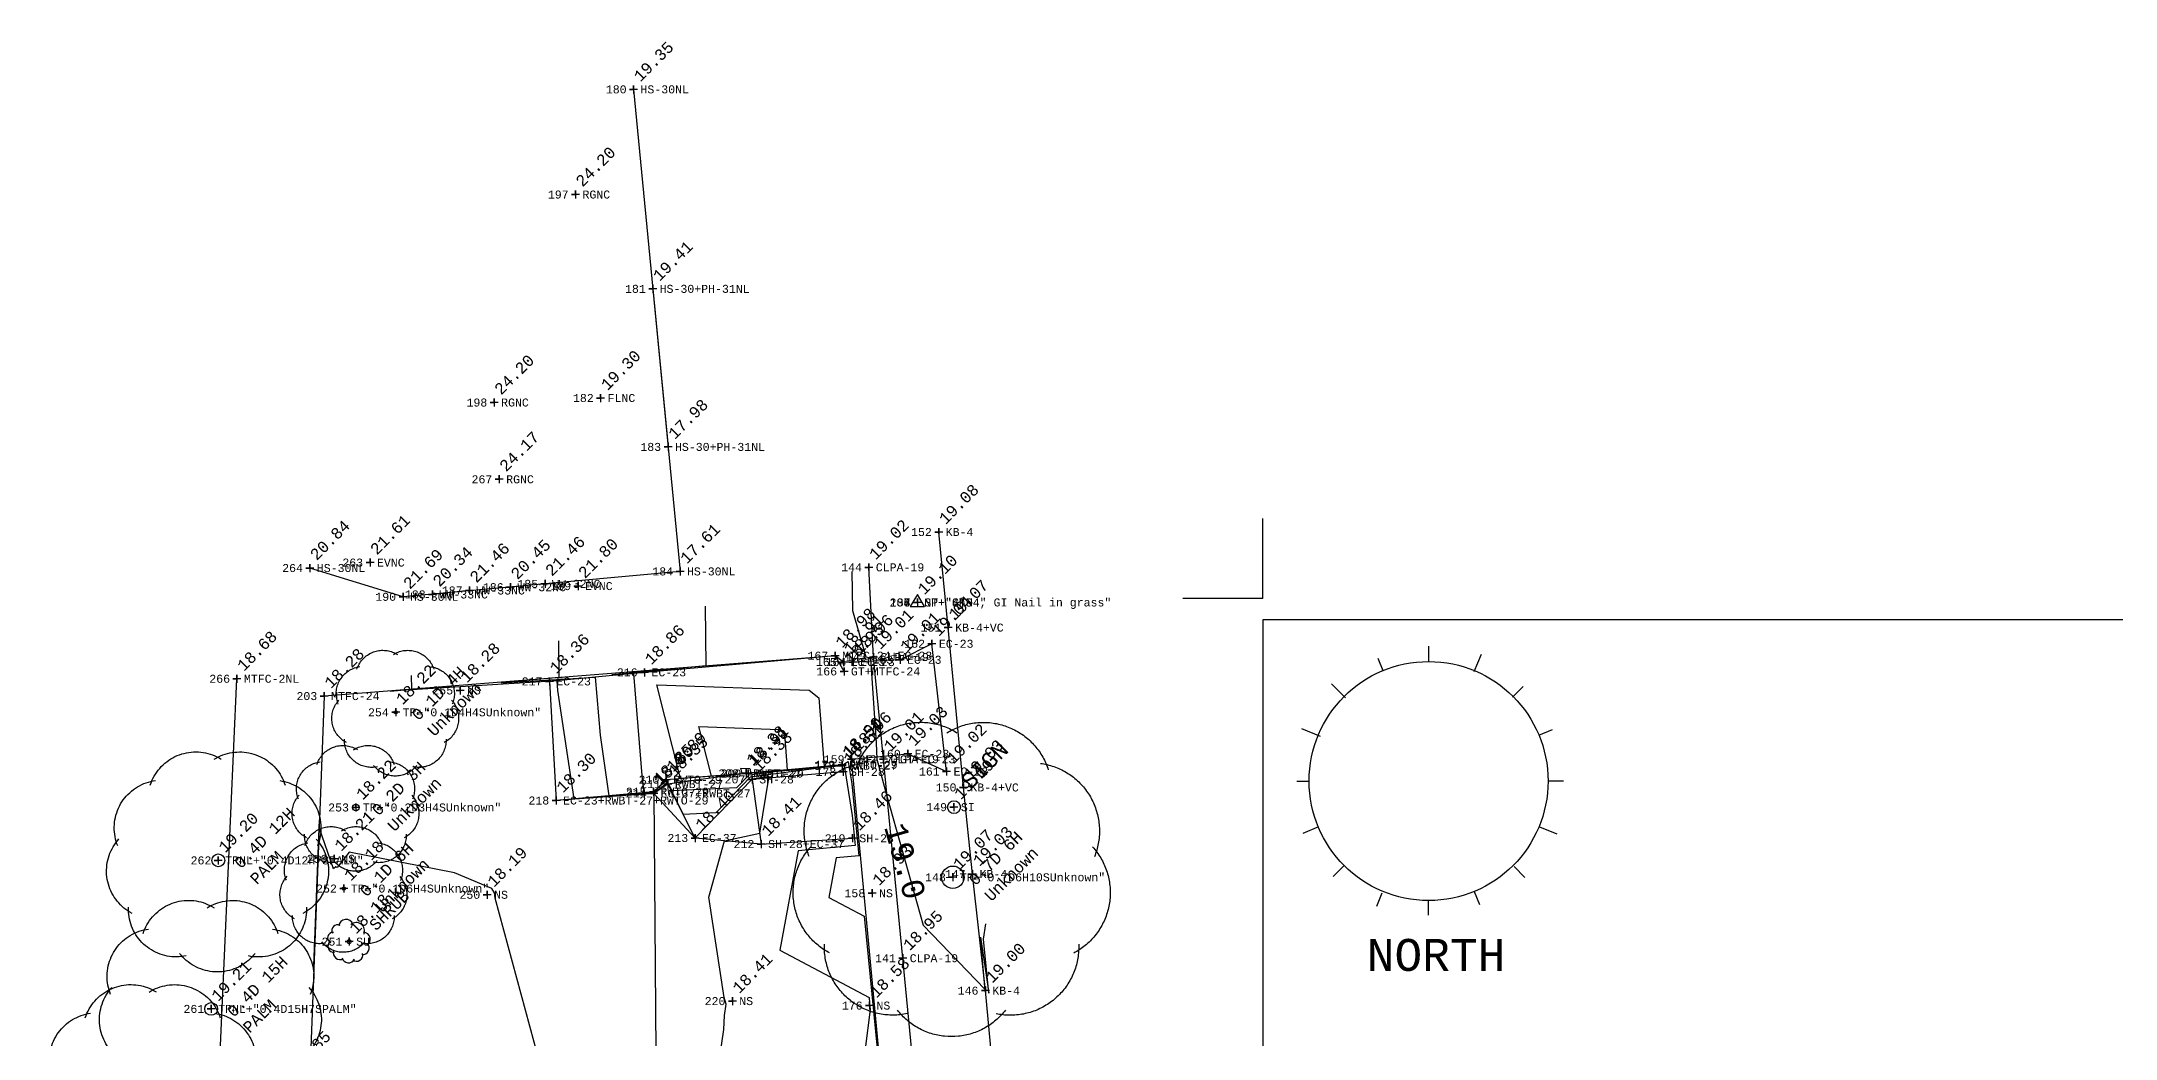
# Model space of a CAD drawing. Extents: x 489 to 634, y 474 to 561.
# Drawn here: x 496.4 to 561.2, y 529.4 to 560.6 of the extents above; entities that cross this region are included whole.
import ezdxf
from ezdxf.enums import TextEntityAlignment as Align

# ---------------------------------------------------------------- set-up
doc = ezdxf.new("R2010")
doc.units = 0
for name, color, linetype in [('1', 7, 'CONTINUOUS'), ('11', 7, 'CONTINUOUS'), ('18', 7, 'CONTINUOUS'), ('2', 7, 'CONTINUOUS'), ('3', 7, 'CONTINUOUS'), ('36', 7, 'CONTINUOUS'), ('37', 7, 'CONTINUOUS'), ('38', 7, 'CONTINUOUS'), ('4', 7, 'CONTINUOUS'), ('40', 7, 'CONTINUOUS'), ('41', 7, 'CONTINUOUS'), ('42', 7, 'CONTINUOUS'), ('46', 7, 'CONTINUOUS'), ('47', 7, 'CONTINUOUS'), ('5', 7, 'CONTINUOUS'), ('6', 7, 'CONTINUOUS'), ('60', 7, 'CONTINUOUS'), ('61', 7, 'CONTINUOUS')]:
    doc.layers.add(name, color=color, linetype=linetype)
doc.styles.add('MONOTXT', font='MONOTXT', dxfattribs={"height": 0.2})
doc.styles.add('ROMANC', font='ROMANC', dxfattribs={"height": 0.2})

# ---------------------------------------------------------------- blocks, each defined once
blk = doc.blocks.new('*O11')
at = {"layer": '11', "color": 6, "linetype": 'CONTINUOUS'}
for p, q in [((-0.048, 5.321), (-0.048, 4.856)), ((-1.638, 4.954), (-1.477, 4.56)), ((1.592, 5.065), (1.365, 4.525)), ((-3.084, 4.145), (-2.648, 3.711)), ((2.905, 4.065), (2.569, 3.728)), ((-4.014, 2.754), (-3.435, 2.515)), ((3.813, 2.71), (3.382, 2.531)), ((-4.168, 1.111), (-3.767, 1.111)), ((4.169, 1.111), (3.672, 1.111)), ((-3.968, -0.514), (-3.478, -0.31)), ((3.963, -0.55), (3.422, -0.325)), ((-3.025, -1.866), (-2.685, -1.525)), ((2.962, -1.898), (2.622, -1.558)), ((-1.667, -2.796), (-1.495, -2.382)), ((1.552, -2.75), (1.383, -2.345)), ((-0.048, -3.079), (-0.048, -2.614))]:
    blk.add_line(p, q, dxfattribs=at)
blk.add_circle((-0.048424, 1.112067), 3.732665, dxfattribs=at)
at = {"layer": '11', "color": 6, "linetype": 'CONTINUOUS', "style": 'MONOTXT'}
blk.add_text('NORTH', height=1, dxfattribs=at).set_placement((0.184, -4.82), align=Align.CENTER)
blk = doc.blocks.new('*O8')
at = {"layer": '11', "color": 4, "linetype": 'CONTINUOUS'}
for q in [(-39, 37.723), (-41.5, 35.223)]:
    blk.add_line((-39, 35.223), q, dxfattribs=at)
at = {"layer": '11', "color": 6, "linetype": 'CONTINUOUS'}
for p, q in [((38.95, 34.556), (-39, 34.556)), ((-39, 34.556), (-39, -18.243))]:
    blk.add_line(p, q, dxfattribs=at)
blk.add_blockref('*O11', (-33.769, 28.413), dxfattribs=at)
at = {"layer": '11', "color": 1, "linetype": 'CONTINUOUS', "style": 'MONOTXT'}
blk.add_attdef('TAG00', text='', height=0.4, dxfattribs=at).set_placement((0, 0), align=Align.TOP_CENTER)
at = {"layer": '11', "color": 4, "linetype": 'CONTINUOUS', "style": 'MONOTXT', "width": 0.799582}
for tag in ['TAG10', 'TAG20', 'TAG30', 'TAG50', 'TAG60']:
    blk.add_attdef(tag, text='', height=0.479, dxfattribs=at).set_placement((0, 0), align=Align.MIDDLE_LEFT)
at = {"layer": '11', "color": 4, "linetype": 'CONTINUOUS', "style": 'ROMANC'}
for tag, height in [('TAG40', 0.48), ('TAG70', 0.56)]:
    blk.add_attdef(tag, text='', height=height, dxfattribs=at).set_placement((0, 0), align=Align.MIDDLE_LEFT)
blk = doc.blocks.new('STN')
at = {"layer": '4', "color": 7, "linetype": 'CONTINUOUS'}
blk.add_lwpolyline([(-0.223, -0.125), (0.223, -0.125), (0, 0.249)], close=True, dxfattribs=at)
blk.add_point((0, 0.019), dxfattribs=at)
blk = doc.blocks.new('TREE')
at = {"layer": '11', "color": 7, "linetype": 'CONTINUOUS'}
for points in [[(-0.30376, 0.336038, -0.050663), (-0.286511, 0.375565, -0.050652), (-0.261664, 0.41082, -0.050649), (-0.230236, 0.440361, -0.050655), (-0.193512, 0.462979, -0.050667), (-0.152996, 0.477748, -0.050685), (-0.110344, 0.484064, -0.050705), (-0.067302, 0.481669, -0.050724), (-0.025632, 0.470661, -0.05074), (0.012963, 0.45149, -0.05074)], [(-0.018469, 0.451129, -0.050659), (0.020141, 0.470347, -0.050675), (0.06182, 0.481405, -0.050694), (0.104864, 0.483852, -0.050714), (0.14751, 0.477587, -0.050732), (0.188015, 0.462867, -0.050744), (0.224721, 0.440294, -0.05075), (0.256126, 0.410791, -0.050747), (0.280945, 0.375566, -0.050736), (0.298163, 0.33606, -0.050736)], [(-0.448509, 0.064566, -0.050727), (-0.460692, 0.105907, -0.050708), (-0.464304, 0.148863, -0.050688), (-0.459197, 0.191675, -0.050669), (-0.44558, 0.232592, -0.050656), (-0.42401, 0.26994, -0.05065), (-0.395369, 0.302191, -0.050651), (-0.36083, 0.328024, -0.050661), (-0.321806, 0.346384, -0.050677), (-0.279893, 0.356519, -0.050677)], [(0.273873, 0.355987, -0.050722), (0.315777, 0.345903, -0.050738), (0.354787, 0.32759, -0.050748), (0.389305, 0.301798, -0.05075), (0.41792, 0.269582, -0.050743), (0.439461, 0.23226, -0.05073), (0.453046, 0.19136, -0.050711), (0.458119, 0.148553, -0.050691), (0.454473, 0.105594, -0.050672), (0.442258, 0.064238, -0.050672)], [(-0.384987, -0.236263, -0.050746), (-0.420901, -0.212451, -0.05075), (-0.451282, -0.181894, -0.050746), (-0.474886, -0.145843, -0.050734), (-0.490746, -0.105772, -0.050717), (-0.498216, -0.063321, -0.050697), (-0.496988, -0.020226, -0.050677), (-0.487113, 0.021748, -0.050661), (-0.468995, 0.060885, -0.050651), (-0.443376, 0.095583, -0.050651)], [(0.436475, 0.095129, -0.050748), (0.462067, 0.060462, -0.050738), (0.480154, 0.021347, -0.050722), (0.489996, -0.020616, -0.050702), (0.49119, -0.063709, -0.050682), (0.483687, -0.106169, -0.050665), (0.467794, -0.146259, -0.050653), (0.444162, -0.182339, -0.050649), (0.413757, -0.212932, -0.050653), (0.377824, -0.236787, -0.050653)], [(-0.142916, -0.425687, -0.050688), (-0.185757, -0.430546, -0.050708), (-0.228691, -0.426687, -0.050727), (-0.269961, -0.414265, -0.050742), (-0.307879, -0.393789, -0.050749), (-0.340892, -0.366098, -0.050749), (-0.367651, -0.332325, -0.05074), (-0.387061, -0.29385, -0.050725), (-0.398327, -0.252248, -0.050706), (-0.400988, -0.209223, -0.050706)], [(0.393255, -0.209386, -0.050693), (0.39056, -0.252415, -0.050674), (0.379261, -0.29403, -0.050659), (0.359821, -0.332528, -0.050651), (0.333035, -0.366335, -0.05065), (0.299999, -0.394065, -0.050657), (0.262065, -0.414587, -0.050672), (0.220786, -0.427058, -0.05069), (0.177849, -0.43097, -0.050711), (0.135012, -0.426162, -0.050711)], [(0.164435, -0.415072, -0.050649), (0.134714, -0.446329, -0.050652), (0.099316, -0.470972, -0.050663), (0.05969, -0.487993, -0.05068), (0.017458, -0.496694, -0.050699), (-0.025653, -0.49672, -0.050719), (-0.067878, -0.48807, -0.050736), (-0.10749, -0.471097, -0.050747), (-0.142868, -0.446497, -0.05075), (-0.172565, -0.415276, -0.05075)]]:
    blk.add_lwpolyline(points, format="xyb", dxfattribs=at)
blk = doc.blocks.new('SIGN')
at = {"layer": '41', "color": 7, "linetype": 'CONTINUOUS'}
blk.add_circle((0, 0), 0.2, dxfattribs=at)
at = {"layer": '41', "color": 7, "linetype": 'CONTINUOUS', "style": 'MONOTXT'}
blk.add_text('SIGN', height=0.5, rotation=45, dxfattribs=at).set_placement((0.519, 0.528))
blk = doc.blocks.new('*O26')
at = {"layer": '18', "color": 3, "linetype": 'CONTINUOUS'}
blk.add_circle((0.008733, -0.014351), 0.06, dxfattribs=at)
for centre, radius, start, end in [((-0.089058, 0.455001), 0.223949, 18.5271, 174.594381), ((-0.499977, 0.108022), 0.16679, 84.886172, 246.468386), ((-0.358447, 0.33607), 0.177891, 63.138222, 208.481331), ((0.224454, 0.316643), 0.265509, 337.829442, 129.073458), ((0.455563, 0.066152), 0.212249, 297.993031, 89.448886), ((-0.462107, -0.16199), 0.192737, 128.406394, 271.990853), ((-0.282029, -0.364834), 0.20853, 162.463739, 299.943144), ((-0.013806, -0.466964), 0.209392, 194.933031, 334.409214), ((0.242599, -0.433082), 0.191464, 229.476608, 15.547208), ((0.441369, -0.217673), 0.194678, 257.957975, 48.796522)]:
    blk.add_arc(centre, radius, start, end, dxfattribs=at)
blk = doc.blocks.new('SU')
at = {"layer": '18', "color": 3, "linetype": 'CONTINUOUS'}
blk.add_blockref('*O26', (-0.009, 0.014), dxfattribs=at)
at = {"layer": '46', "color": 3, "linetype": 'CONTINUOUS', "style": 'MONOTXT'}
blk.add_text('SHRUB', height=0.35, rotation=45, dxfattribs=at).set_placement((0.714256, 0.443744), align=Align.MIDDLE_LEFT)

msp = doc.modelspace()

# ---------------------------------------------------------------- linework, layer by layer
at = {"layer": '2', "color": 3, "linetype": 'CONTINUOUS'}
for points in [[(524.538, 545.253), (524.288, 545.253), (524.413, 545.253), (524.413, 545.378), (524.413, 545.128)], [(522.355, 544.149), (522.105, 544.149), (522.23, 544.149), (522.23, 544.274), (522.23, 544.024)], [(523.871, 543.053), (523.621, 543.053), (523.746, 543.053), (523.746, 543.178), (523.746, 542.928)], [(523.871, 543.053), (523.621, 543.053), (523.746, 543.053), (523.746, 543.178), (523.746, 542.928)], [(523.871, 543.053), (523.621, 543.053), (523.746, 543.053), (523.746, 543.178), (523.746, 542.928)], [(524.835, 542.267), (524.585, 542.267), (524.71, 542.267), (524.71, 542.392), (524.71, 542.142)], [(524.325, 541.762), (524.075, 541.762), (524.2, 541.762), (524.2, 541.887), (524.2, 541.637)], [(521.304, 541.39), (521.054, 541.39), (521.179, 541.39), (521.179, 541.515), (521.179, 541.265)], [(521.565, 541.192), (521.315, 541.192), (521.44, 541.192), (521.44, 541.317), (521.44, 541.067)], [(521.578, 540.898), (521.328, 540.898), (521.453, 540.898), (521.453, 541.023), (521.453, 540.773)], [(521.866, 541.19), (521.616, 541.19), (521.741, 541.19), (521.741, 541.315), (521.741, 541.065)], [(522.5, 541.347), (522.25, 541.347), (522.375, 541.347), (522.375, 541.472), (522.375, 541.222)], [(523.328, 541.261), (523.078, 541.261), (523.203, 541.261), (523.203, 541.386), (523.203, 541.136)], [(502.615, 540.669), (502.365, 540.669), (502.49, 540.669), (502.49, 540.794), (502.49, 540.544)], [(509.583, 540.305), (509.333, 540.305), (509.458, 540.305), (509.458, 540.43), (509.458, 540.18)], [(512.374, 540.586), (512.124, 540.586), (512.249, 540.586), (512.249, 540.711), (512.249, 540.461)], [(515.347, 540.869), (515.097, 540.869), (515.222, 540.869), (515.222, 540.994), (515.222, 540.744)], [(505.338, 540.128), (505.088, 540.128), (505.213, 540.128), (505.213, 540.253), (505.213, 540.003)], [(507.573, 539.621), (507.323, 539.621), (507.448, 539.621), (507.448, 539.746), (507.448, 539.496)], [(523.568, 538.324), (523.318, 538.324), (523.443, 538.324), (523.443, 538.449), (523.443, 538.199)], [(518.517, 537.715), (518.267, 537.715), (518.392, 537.715), (518.392, 537.84), (518.392, 537.59)], [(518.589, 537.709), (518.339, 537.709), (518.464, 537.709), (518.464, 537.834), (518.464, 537.584)], [(521.519, 537.95), (521.269, 537.95), (521.394, 537.95), (521.394, 538.075), (521.394, 537.825)], [(521.523, 537.982), (521.273, 537.982), (521.398, 537.982), (521.398, 538.107), (521.398, 537.857)], [(521.552, 537.759), (521.302, 537.759), (521.427, 537.759), (521.427, 537.884), (521.427, 537.634)], [(521.811, 538.153), (521.561, 538.153), (521.686, 538.153), (521.686, 538.278), (521.686, 538.028)], [(522.813, 538.154), (522.563, 538.154), (522.688, 538.154), (522.688, 538.279), (522.688, 538.029)], [(524.784, 537.772), (524.534, 537.772), (524.659, 537.772), (524.659, 537.897), (524.659, 537.647)], [(515.624, 537.141), (515.374, 537.141), (515.499, 537.141), (515.499, 537.266), (515.499, 537.016)], [(515.633, 537.087), (515.383, 537.087), (515.508, 537.087), (515.508, 537.212), (515.508, 536.962)], [(516.025, 537.516), (515.775, 537.516), (515.9, 537.516), (515.9, 537.641), (515.9, 537.391)], [(516.078, 537.377), (515.828, 537.377), (515.953, 537.377), (515.953, 537.502), (515.953, 537.252)], [(518.714, 537.525), (518.464, 537.525), (518.589, 537.525), (518.589, 537.65), (518.589, 537.4)], [(525.308, 537.274), (525.058, 537.274), (525.183, 537.274), (525.183, 537.399), (525.183, 537.149)], [(506.329, 536.648), (506.079, 536.648), (506.204, 536.648), (506.204, 536.773), (506.204, 536.523)], [(512.585, 536.866), (512.335, 536.866), (512.46, 536.866), (512.46, 536.991), (512.46, 536.741)], [(525.013, 536.658), (524.763, 536.658), (524.888, 536.658), (524.888, 536.783), (524.888, 536.533)], [(516.927, 535.694), (516.677, 535.694), (516.802, 535.694), (516.802, 535.819), (516.802, 535.569)], [(518.993, 535.506), (518.743, 535.506), (518.868, 535.506), (518.868, 535.631), (518.868, 535.381)], [(521.84, 535.685), (521.59, 535.685), (521.715, 535.685), (521.715, 535.81), (521.715, 535.56)], [(505.655, 535.043), (505.405, 535.043), (505.53, 535.043), (505.53, 535.168), (505.53, 534.918)], [(524.977, 534.467), (524.727, 534.467), (524.852, 534.467), (524.852, 534.592), (524.852, 534.342)], [(525.597, 534.57), (525.347, 534.57), (525.472, 534.57), (525.472, 534.695), (525.472, 534.445)], [(505.952, 534.115), (505.702, 534.115), (505.827, 534.115), (505.827, 534.24), (505.827, 533.99)], [(510.431, 533.921), (510.181, 533.921), (510.306, 533.921), (510.306, 534.046), (510.306, 533.796)], [(522.457, 533.969), (522.207, 533.969), (522.332, 533.969), (522.332, 534.094), (522.332, 533.844)], [(506.121, 532.457), (505.871, 532.457), (505.996, 532.457), (505.996, 532.582), (505.996, 532.332)], [(523.414, 531.939), (523.164, 531.939), (523.289, 531.939), (523.289, 532.064), (523.289, 531.814)], [(518.09, 530.6), (517.84, 530.6), (517.965, 530.6), (517.965, 530.725), (517.965, 530.475)], [(525.994, 530.926), (525.744, 530.926), (525.869, 530.926), (525.869, 531.051), (525.869, 530.801)], [(522.376, 530.46), (522.126, 530.46), (522.251, 530.46), (522.251, 530.585), (522.251, 530.335)]]:
    msp.add_lwpolyline(points, dxfattribs=at)
at = {"layer": '3', "color": 7, "linetype": 'CONTINUOUS'}
for points in [[(513.192, 555.795), (512.942, 555.795), (513.067, 555.795), (513.067, 555.92), (513.067, 555.67)], [(513.976, 549.439), (513.726, 549.439), (513.851, 549.439), (513.851, 549.564), (513.851, 549.314)], [(510.65, 549.298), (510.4, 549.298), (510.525, 549.298), (510.525, 549.423), (510.525, 549.173)], [(510.808, 546.899), (510.558, 546.899), (510.683, 546.899), (510.683, 547.024), (510.683, 546.774)], [(506.771, 544.298), (506.521, 544.298), (506.646, 544.298), (506.646, 544.423), (506.646, 544.173)], [(511.162, 543.529), (510.912, 543.529), (511.037, 543.529), (511.037, 543.654), (511.037, 543.404)], [(512.239, 543.633), (511.989, 543.633), (512.114, 543.633), (512.114, 543.758), (512.114, 543.508)], [(513.269, 543.564), (513.019, 543.564), (513.144, 543.564), (513.144, 543.689), (513.144, 543.439)], [(508.725, 543.302), (508.475, 543.302), (508.6, 543.302), (508.6, 543.427), (508.6, 543.177)], [(509.879, 543.426), (509.629, 543.426), (509.754, 543.426), (509.754, 543.551), (509.754, 543.301)]]:
    msp.add_lwpolyline(points, dxfattribs=at)
at = {"layer": '37', "color": 6, "linetype": 'CONTINUOUS'}
for points in [[(527.237, 493.038), (526.542, 499.241), (525.933, 505.694), (525.16, 513.479), (524.437, 520.402), (524.232, 522.256), (523.289, 531.939), (522.688, 538.154), (522.375, 541.347), (522.23, 544.149)], [(521.686, 538.153), (523.443, 538.324), (524.659, 537.772), (524.2, 541.762), (523.203, 541.261), (521.741, 541.19), (521.44, 541.192), (521.179, 541.39), (515.222, 540.869), (512.249, 540.586), (512.46, 536.866)], [(518.868, 535.506), (516.802, 535.694), (515.508, 537.087), (515.596, 526.308), (515.797, 522.974), (516.121, 519.873), (513.357, 519.37), (510.47, 519.089), (510.963, 514.121), (510.928, 512.49), (509.593, 507.184), (510.483, 507.225), (511.97, 513.388)]]:
    msp.add_lwpolyline(points, dxfattribs=at)
at = {"layer": '38', "color": 7, "linetype": 'CONTINUOUS'}
msp.add_line((515.477, 552.849), (515.956, 547.911), dxfattribs=at)
msp.add_lwpolyline([(514.878, 559.08), (516.33, 544.022), (507.677, 543.229), (504.767, 544.128)], dxfattribs=at)
at = {"layer": '4', "color": 7, "linetype": 'CONTINUOUS'}
for points in [[(515.003, 559.08), (514.753, 559.08), (514.878, 559.08), (514.878, 559.205), (514.878, 558.955)], [(515.602, 552.849), (515.352, 552.849), (515.477, 552.849), (515.477, 552.974), (515.477, 552.724)], [(516.081, 547.911), (515.831, 547.911), (515.956, 547.911), (515.956, 548.036), (515.956, 547.786)], [(504.892, 544.128), (504.642, 544.128), (504.767, 544.128), (504.767, 544.253), (504.767, 544.003)], [(516.455, 544.022), (516.205, 544.022), (516.33, 544.022), (516.33, 544.147), (516.33, 543.897)], [(507.802, 543.229), (507.552, 543.229), (507.677, 543.229), (507.677, 543.354), (507.677, 543.104)], [(502.031, 534.995), (501.781, 534.995), (501.906, 534.995), (501.906, 535.12), (501.906, 534.87)], [(501.808, 530.356), (501.558, 530.356), (501.683, 530.356), (501.683, 530.481), (501.683, 530.231)]]:
    msp.add_lwpolyline(points, dxfattribs=at)
at = {"layer": '40', "color": 4, "linetype": 'CONTINUOUS'}
for p, q in [((515.477, 552.849), (515.956, 547.911)), ((512.114, 543.633), (511.037, 543.529)), ((509.754, 543.426), (508.6, 543.302))]:
    msp.add_line(p, q, dxfattribs=at)
msp.add_lwpolyline([(521.427, 537.759), (518.589, 537.525), (518.868, 535.506), (521.715, 535.685)], dxfattribs=at)
at = {"layer": '42', "color": 3, "linetype": 'CONTINUOUS'}
for p, q in [((501.274, 513.856), (502.49, 540.669)), ((524.747, 505.532), (521.686, 538.153))]:
    msp.add_line(p, q, dxfattribs=at)
msp.add_lwpolyline([(521.453, 540.898), (521.179, 541.39), (505.213, 540.128), (504.188, 513.203)], dxfattribs=at)
at = {"layer": '42', "color": 7, "linetype": 'CONTINUOUS'}
for points in [[(521.398, 537.982), (518.464, 537.709), (515.9, 537.516), (515.499, 537.141), (512.46, 536.866)], [(521.394, 537.95), (518.392, 537.715), (515.953, 537.377), (515.508, 537.087), (512.46, 536.866)]]:
    msp.add_lwpolyline(points, dxfattribs=at)
at = {"layer": '46', "color": 204, "linetype": 'CONTINUOUS'}
for centre, radius in [((507.448, 539.621), 0.05), ((506.204, 536.648), 0.1), ((501.906, 534.995), 0.2), ((524.852, 534.467), 0.35), ((505.827, 534.115), 0.05), ((501.683, 530.356), 0.2)]:
    msp.add_circle(centre, radius, dxfattribs=at)
at = {"layer": '47', "color": 6, "linetype": 'CONTINUOUS'}
msp.add_lwpolyline([(496.813, 499.852), (501.278, 498.678), (506.609, 497.299), (510.715, 496.165), (514.581, 495.142), (519.754, 493.889), (524.489, 492.69), (526.453, 492.559), (528.094, 493.541), (529.186, 495.701), (529.223, 496.719), (528.634, 501.73), (528.117, 507.392), (527.526, 513.369), (527.097, 518.503), (526.398, 525.344), (525.869, 530.926), (525.472, 534.57), (525.183, 537.274), (524.71, 542.267), (524.413, 545.253)], dxfattribs=at)
at = {"layer": '60', "color": 1, "linetype": 'CONTINUOUS'}
msp.add_lwpolyline([(521.702, 544.024), (521.716, 542.799), (522.136, 541.356), (522.296, 541.327), (522.28, 541.301), (522.457, 538.669), (522.478, 538.154), (522.803, 536.97), (523.927, 532.97), (525.855, 530.973), (525.856, 531.047), (525.719, 532.601), (525.976, 530.849), (525.81, 532.538), (525.879, 533.013)], dxfattribs=at)
at = {"layer": '60', "color": 5, "linetype": 'CONTINUOUS'}
for points in [[(517.116, 542.941), (517.136, 541.07), (514.201, 540.793), (514.872, 540.836), (515.144, 537.517), (515.204, 537.114), (515.5, 537.136), (515.547, 537.166), (515.91, 537.492), (516.07, 537.175), (518.103, 537.272), (518.49, 537.671), (519.284, 537.776), (521.397, 537.974), (521.584, 538.082), (521.595, 538.015), (521.695, 537.385), (521.913, 535.135), (521.208, 535.07), (520.979, 533.839), (522.087, 533.252), (522.273, 531.351), (522.489, 529.123)], [(512.529, 541.857), (512.541, 540.707), (510.738, 540.537), (513.682, 540.722), (513.831, 538.909), (514.111, 537.015), (515.503, 537.116), (515.726, 537.259), (515.929, 537.442), (516.432, 536.442), (517.459, 536.491), (518.537, 537.602), (520.749, 537.897), (521.395, 537.957), (521.452, 537.99), (521.478, 537.837), (521.707, 536.394), (521.798, 535.456), (520.023, 535.291), (519.445, 532.19), (522.237, 530.714), (522.254, 530.541), (522.274, 530.338), (522.119, 529.107)], [(517.277, 526.791), (517.694, 529.709), (517.717, 530.152), (517.769, 530.506), (517.714, 530.709), (517.225, 533.842), (517.72, 535.61), (518.821, 535.843), (519.107, 537.568), (519.101, 537.603), (518.583, 537.534), (516.815, 535.71), (516.795, 535.709), (515.948, 537.391), (515.904, 537.351), (515.506, 537.097), (513.018, 536.916), (512.518, 540.301), (512.493, 540.609), (507.274, 540.281), (507.947, 540.344), (507.942, 540.773)], [(515.61, 540.484), (520.361, 540.312), (520.662, 540.074), (520.829, 537.931), (518.449, 537.71), (516.349, 537.552), (515.61, 540.484)], [(516.922, 539.178), (519.432, 539.087), (519.591, 538.961), (519.679, 537.829), (518.422, 537.712), (517.313, 537.629), (516.922, 539.178)], [(518.235, 537.872), (518.503, 537.862), (518.52, 537.849), (518.53, 537.727), (518.395, 537.715), (518.276, 537.706), (518.235, 537.872)], [(512.182, 527.813), (510.556, 533.812), (510.53, 533.982), (510.45, 534.117), (509.281, 534.603), (505.996, 535.248), (505.617, 534.772), (505.574, 534.798), (505.501, 534.735), (505.058, 536.02), (504.892, 531.707), (505.064, 536.264)]]:
    msp.add_lwpolyline(points, dxfattribs=at)

# ---------------------------------------------------------------- block references
at = {"layer": '11', "color": 30, "linetype": 'CONTINUOUS'}
msp.add_blockref('*O8', (573.533, 507.949), dxfattribs=at)
at = {"layer": '18', "color": 3, "linetype": 'CONTINUOUS'}
msp.add_blockref('SU', (505.996, 532.457), dxfattribs=at)
at = {"layer": '4', "color": 7, "linetype": 'CONTINUOUS'}
msp.add_blockref('STN', (523.746, 543.053), dxfattribs=at)
msp.add_blockref('STN', (523.746, 543.053), dxfattribs=at)
msp.add_blockref('STN', (523.746, 543.053), dxfattribs=at)
at = {"layer": '41', "color": 7, "linetype": 'CONTINUOUS'}
msp.add_blockref('SIGN', (524.888, 536.658), dxfattribs=at)
at = {"layer": '46', "color": 7, "linetype": 'CONTINUOUS'}
for p, xscale, yscale in [((507.448, 539.621), 4, 4), ((524.852, 534.467), 10, 10), ((506.204, 536.648), 4, 4), ((501.906, 534.995), 7, 7), ((505.827, 534.115), 4, 4), ((501.683, 530.356), 7, 7), ((499.877, 527.725), 7, 7)]:
    msp.add_blockref('TREE', p, dxfattribs=dict(at, xscale=xscale, yscale=yscale))

# ---------------------------------------------------------------- texts
at = {"layer": '1', "color": 3, "linetype": 'CONTINUOUS', "style": 'MONOTXT'}
for s, p in [(' 19.08  ', (524.413, 545.253)), (' 19.02  ', (522.23, 544.149)), (' 19.10  ', (523.746, 543.053)), (' 19.10  ', (523.746, 543.053)), (' 19.10  ', (523.746, 543.053)), (' 19.07  ', (524.71, 542.267)), (' 19.04  ', (524.2, 541.762)), (' 18.86  ', (515.222, 540.869)), (' 18.98  ', (521.179, 541.39)), (' 18.91  ', (521.44, 541.192)), (' 18.95  ', (521.453, 540.898)), (' 18.96  ', (521.741, 541.19)), (' 19.01  ', (522.375, 541.347)), (' 19.01  ', (523.203, 541.261)), (' 18.68  ', (502.49, 540.669)), (' 18.28  ', (509.458, 540.305)), (' 18.36  ', (512.249, 540.586)), (' 18.28  ', (505.213, 540.128)), (' 18.22  ', (507.448, 539.621)), (' 19.03  ', (523.443, 538.324)), (' 18.38  ', (518.392, 537.715)), (' 18.91  ', (518.464, 537.709)), (' 18.51  ', (521.394, 537.95)), (' 18.90  ', (521.398, 537.982)), (' 18.51  ', (521.427, 537.759)), (' 18.96  ', (521.686, 538.153)), (' 19.01  ', (522.688, 538.154)), (' 19.02  ', (524.659, 537.772)), (' 18.85  ', (515.499, 537.141)), (' 18.30  ', (515.508, 537.087)), (' 18.89  ', (515.9, 537.516)), (' 18.35  ', (515.953, 537.377)), (' 18.38  ', (518.589, 537.525)), (' 19.03  ', (525.183, 537.274)), (' 18.22  ', (506.204, 536.648)), (' 18.30  ', (512.46, 536.866)), (' 19.09  ', (524.888, 536.658)), (' 18.40  ', (516.802, 535.694)), (' 18.46  ', (521.715, 535.685)), (' 18.21  ', (505.53, 535.043)), (' 18.41  ', (518.868, 535.506)), (' 19.07  ', (524.852, 534.467)), (' 19.03  ', (525.472, 534.57)), (' 18.18  ', (505.827, 534.115)), (' 18.19  ', (510.306, 533.921)), (' 18.93  ', (522.332, 533.969)), (' 18.13  ', (505.996, 532.457)), (' 18.95  ', (523.289, 531.939)), (' 18.41  ', (517.965, 530.6)), (' 19.00  ', (525.869, 530.926)), (' 18.58  ', (522.251, 530.46))]:
    msp.add_text(s, height=0.35, rotation=45, dxfattribs=at).set_placement(p)
at = {"layer": '3', "color": 7, "linetype": 'CONTINUOUS', "style": 'MONOTXT'}
for s, p in [(' 24.20  ', (513.067, 555.795)), (' 24.20  ', (510.525, 549.298)), (' 19.30  ', (513.851, 549.439)), (' 24.17  ', (510.683, 546.899)), (' 21.61  ', (506.646, 544.298)), (' 21.46  ', (509.754, 543.426)), (' 20.45  ', (511.037, 543.529)), (' 21.46  ', (512.114, 543.633)), (' 21.80  ', (513.144, 543.564)), (' 20.34  ', (508.6, 543.302)), (' 17.85  ', (504.167, 528.175))]:
    msp.add_text(s, height=0.35, rotation=45, dxfattribs=at).set_placement(p)
at = {"layer": '36', "color": 3, "linetype": 'CONTINUOUS', "style": 'MONOTXT'}
for s, p in [(' 0.1D 4H ', (507.942, 539.126)), (' Unknown', (508.437, 538.631)), (' 0.2D 3H ', (506.698, 536.153)), (' Unknown', (507.193, 535.658)), (' 0.4D 12H ', (502.4, 534.5)), (' 0.7D 6H ', (525.346, 533.972)), (' PALM', (502.895, 534.005)), (' 0.1D 6H ', (506.321, 533.62)), (' Unknown', (525.841, 533.477)), (' Unknown', (506.816, 533.125)), (' 0.4D 15H ', (502.177, 529.861)), (' PALM', (502.672, 529.366))]:
    msp.add_text(s, height=0.35, rotation=45, dxfattribs=at).set_placement(p)
at = {"layer": '4', "color": 7, "linetype": 'CONTINUOUS', "style": 'MONOTXT'}
for s, p in [(' 19.35  ', (514.878, 559.08)), (' 19.41  ', (515.477, 552.849)), (' 17.98  ', (515.956, 547.911)), (' 20.84  ', (504.767, 544.128)), (' 17.61  ', (516.33, 544.022)), (' 21.69  ', (507.677, 543.229)), (' 19.20  ', (501.906, 534.995)), (' 19.21  ', (501.683, 530.356))]:
    msp.add_text(s, height=0.35, rotation=45, dxfattribs=at).set_placement(p)
at = {"layer": '5', "color": 1, "linetype": 'CONTINUOUS', "style": 'MONOTXT'}
for s, p in [(' HS-30NL', (514.878, 559.08)), (' RGNC', (513.067, 555.795)), (' HS-30+PH-31NL', (515.477, 552.849)), (' FLNC', (513.851, 549.439)), (' RGNC', (510.525, 549.298)), (' HS-30+PH-31NL', (515.956, 547.911)), (' RGNC', (510.683, 546.899)), (' KB-4', (524.413, 545.253)), (' EVNC', (506.646, 544.298)), (' CLPA-19', (522.23, 544.149)), (' HS-30NL', (504.767, 544.128)), (' WW-32NC', (511.037, 543.529)), (' WW-32NC', (512.114, 543.633)), (' EVNC', (513.144, 543.564)), (' HS-30NL', (516.33, 544.022)), (' HS-30NL', (507.677, 543.229)), (' WW-33NC', (508.6, 543.302)), (' WW-33NC', (509.754, 543.426)), (' ST+"STN4, GI Nail in grass"', (523.746, 543.053)), (' ST+"4"', (523.746, 543.053)), (' ST+"4"', (523.746, 543.053)), (' NP+"CKS4"', (523.741, 543.051)), (' KB-4+VC', (524.71, 542.267)), (' EC-23', (524.2, 541.762)), (' MTFC-24+EC-23', (521.179, 541.39)), (' EC-23', (521.44, 541.192)), (' GT+MTFC-24', (521.453, 540.898)), (' EC-23', (521.741, 541.19)), (' CLPA-19', (522.375, 541.347)), (' EC-23', (523.203, 541.261)), (' MTFC-2NL', (502.49, 540.669)), (' NS', (509.458, 540.305)), (' EC-23', (512.249, 540.586)), (' EC-23', (515.222, 540.869)), (' MTFC-24', (505.213, 540.128)), (' TR+"0.1D4H4SUnknown"', (507.448, 539.621)), (' EC-23', (523.443, 538.324)), (' RWBT-27', (518.392, 537.715)), (' RWTO-29', (518.464, 537.709)), (' RWBT-27', (521.394, 537.95)), (' RWTO-29', (521.398, 537.982)), (' SH-28', (521.427, 537.759)), (' PF-17+GT+EC-23', (521.686, 538.153)), (' CLPA-19', (522.688, 538.154)), (' EC-23', (524.659, 537.772)), (' RWTO-29', (515.499, 537.141)), (' EC-37+RWBT-27', (515.508, 537.087)), (' RWTO-29', (515.9, 537.516)), (' RWBT-27', (515.953, 537.377)), (' SH-28', (518.589, 537.525)), (' KB-4+VC', (525.183, 537.274)), (' TR+"0.2D3H4SUnknown"', (506.204, 536.648)), (' EC-23+RWBT-27+RWTO-29', (512.46, 536.866)), (' SI', (524.888, 536.658)), (' EC-37', (516.802, 535.694)), (' SH-28+EC-37', (518.868, 535.506)), (' SH-28', (521.715, 535.685)), (' TRNL+"0.4D12H7SPALM"', (501.906, 534.995)), (' NS', (505.53, 535.043)), (' TR+"0.7D6H10SUnknown"', (524.852, 534.467)), (' KB-4', (525.472, 534.57)), (' TR+"0.1D6H4SUnknown"', (505.827, 534.115)), (' NS', (510.306, 533.921)), (' NS', (522.332, 533.969)), (' SU', (505.996, 532.457)), (' CLPA-19', (523.289, 531.939)), (' NS', (517.965, 530.6)), (' KB-4', (525.869, 530.926)), (' TRNL+"0.4D15H7SPALM"', (501.683, 530.356)), (' NS', (522.251, 530.46))]:
    msp.add_text(s, height=0.25, dxfattribs=at).set_placement(p, align=Align.MIDDLE_LEFT)
at = {"layer": '6', "color": 2, "linetype": 'CONTINUOUS', "style": 'MONOTXT'}
for s, p in [('180 ', (514.878, 559.08)), ('197 ', (513.067, 555.795)), ('181 ', (515.477, 552.849)), ('182 ', (513.851, 549.439)), ('198 ', (510.525, 549.298)), ('183 ', (515.956, 547.911)), ('267 ', (510.683, 546.899)), ('152 ', (524.413, 545.253)), ('263 ', (506.646, 544.298)), ('144 ', (522.23, 544.149)), ('264 ', (504.767, 544.128)), ('186 ', (511.037, 543.529)), ('185 ', (512.114, 543.633)), ('189 ', (513.144, 543.564)), ('184 ', (516.33, 544.022)), ('190 ', (507.677, 543.229)), ('188 ', (508.6, 543.302)), ('187 ', (509.754, 543.426)), ('206 ', (523.741, 543.051)), ('137 ', (523.746, 543.053)), ('138 ', (523.746, 543.053)), ('S4 ', (523.746, 543.053)), ('151 ', (524.71, 542.267)), ('162 ', (524.2, 541.762)), ('167 ', (521.179, 541.39)), ('165 ', (521.44, 541.192)), ('166 ', (521.453, 540.898)), ('164 ', (521.741, 541.19)), ('143 ', (522.375, 541.347)), ('163 ', (523.203, 541.261)), ('266 ', (502.49, 540.669)), ('255 ', (509.458, 540.305)), ('217 ', (512.249, 540.586)), ('216 ', (515.222, 540.869)), ('203 ', (505.213, 540.128)), ('254 ', (507.448, 539.621)), ('160 ', (523.443, 538.324)), ('208 ', (518.392, 537.715)), ('209 ', (518.464, 537.709)), ('177 ', (521.394, 537.95)), ('179 ', (521.398, 537.982)), ('178 ', (521.427, 537.759)), ('159 ', (521.686, 538.153)), ('142 ', (522.688, 538.154)), ('161 ', (524.659, 537.772)), ('215 ', (515.499, 537.141)), ('214 ', (515.508, 537.087)), ('210 ', (515.9, 537.516)), ('211 ', (515.953, 537.377)), ('207 ', (518.589, 537.525)), ('150 ', (525.183, 537.274)), ('253 ', (506.204, 536.648)), ('218 ', (512.46, 536.866)), ('149 ', (524.888, 536.658)), ('213 ', (516.802, 535.694)), ('212 ', (518.868, 535.506)), ('219 ', (521.715, 535.685)), ('262 ', (501.906, 534.995)), ('256 ', (505.53, 535.043)), ('148 ', (524.852, 534.467)), ('147 ', (525.472, 534.57)), ('252 ', (505.827, 534.115)), ('250 ', (510.306, 533.921)), ('158 ', (522.332, 533.969)), ('251 ', (505.996, 532.457)), ('141 ', (523.289, 531.939)), ('220 ', (517.965, 530.6)), ('146 ', (525.869, 530.926)), ('261 ', (501.683, 530.356)), ('176 ', (522.251, 530.46))]:
    msp.add_text(s, height=0.25, dxfattribs=at).set_placement(p, align=Align.MIDDLE_RIGHT)
at = {"layer": '61', "color": 7, "linetype": 'CONTINUOUS', "style": 'MONOTXT'}
msp.add_text('19.0', height=0.7, rotation=285.69383, dxfattribs=at).set_placement((523.365, 534.972), align=Align.MIDDLE)

doc.saveas('drawing.dxf')
